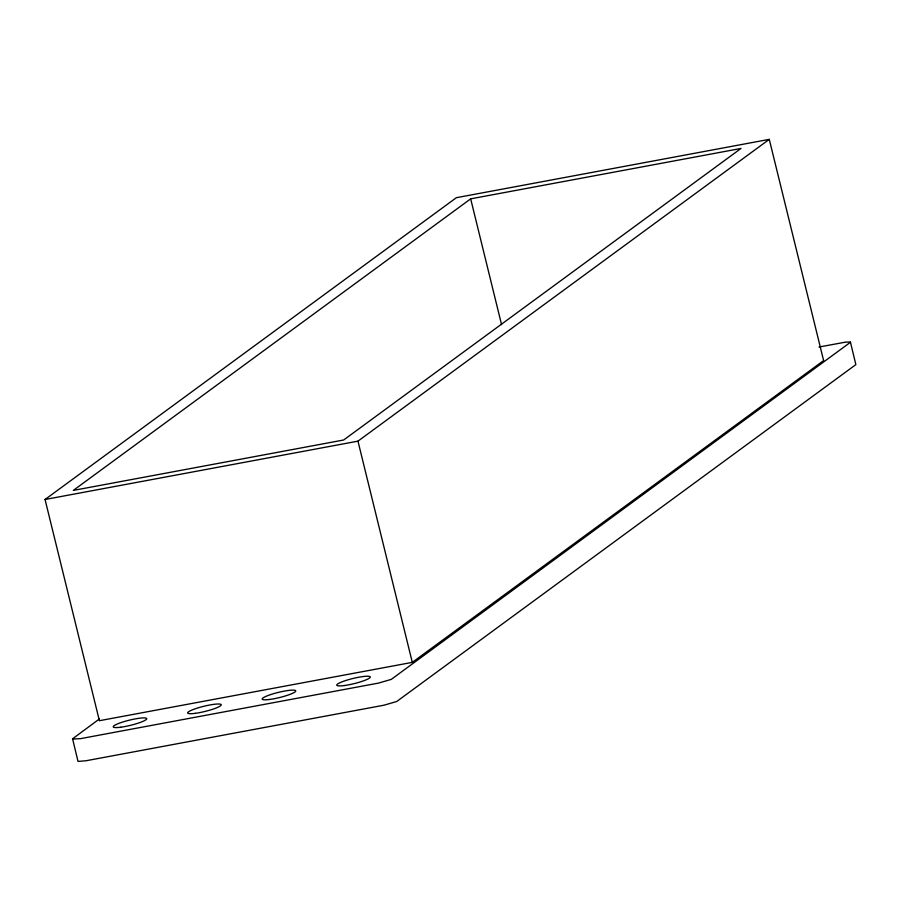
<?xml version="1.0" encoding="UTF-8"?>
<svg xmlns="http://www.w3.org/2000/svg" width="901" height="901" viewBox="0 0 901 901"><rect width="100%" height="100%" fill="white"/><g stroke="black" fill="none" stroke-linecap="round" stroke-linejoin="round"><path stroke-width="1.35" d="M819.043 347.02L845.656 342.11L850.409 342.02L855.86 364.612L396.71 701.507L383.939 705.213L85.933 760.771L78.015 761.401L72.576 738.797L99.425 718.942M850.521 342.222L391.282 679.377L378.51 683.093L80.493 738.651L72.485 739.068M45.05 499.492L456.356 197.702L769.274 139.362L823.615 360.58L412.298 662.37L99.392 720.71L45.05 499.492L357.967 441.152L769.274 139.362M470.671 198.851L73.319 490.403L343.653 440.003L741.016 148.451L470.671 198.851L501.564 324.619M357.967 441.152L412.298 662.37M120.768 727.22A17.288 2.647 -13.8 0 0 146.739 718.874A17.288 2.647 -13.8 0 0 122.367 722.14A17.288 2.647 -13.8 0 0 120.768 727.22M195.28 713.333A17.288 2.647 -13.8 0 0 221.241 704.987A17.288 2.647 -13.8 0 0 196.869 708.242A17.288 2.647 -13.8 0 0 195.28 713.333M269.782 699.446A17.288 2.647 -13.8 0 0 295.742 691.101A17.288 2.647 -13.8 0 0 271.381 694.356A17.288 2.647 -13.8 0 0 269.782 699.446M344.283 685.548A17.288 2.647 -13.8 0 0 370.243 677.203A17.288 2.647 -13.8 0 0 345.883 680.469A17.288 2.647 -13.8 0 0 344.283 685.548"/></g></svg>
